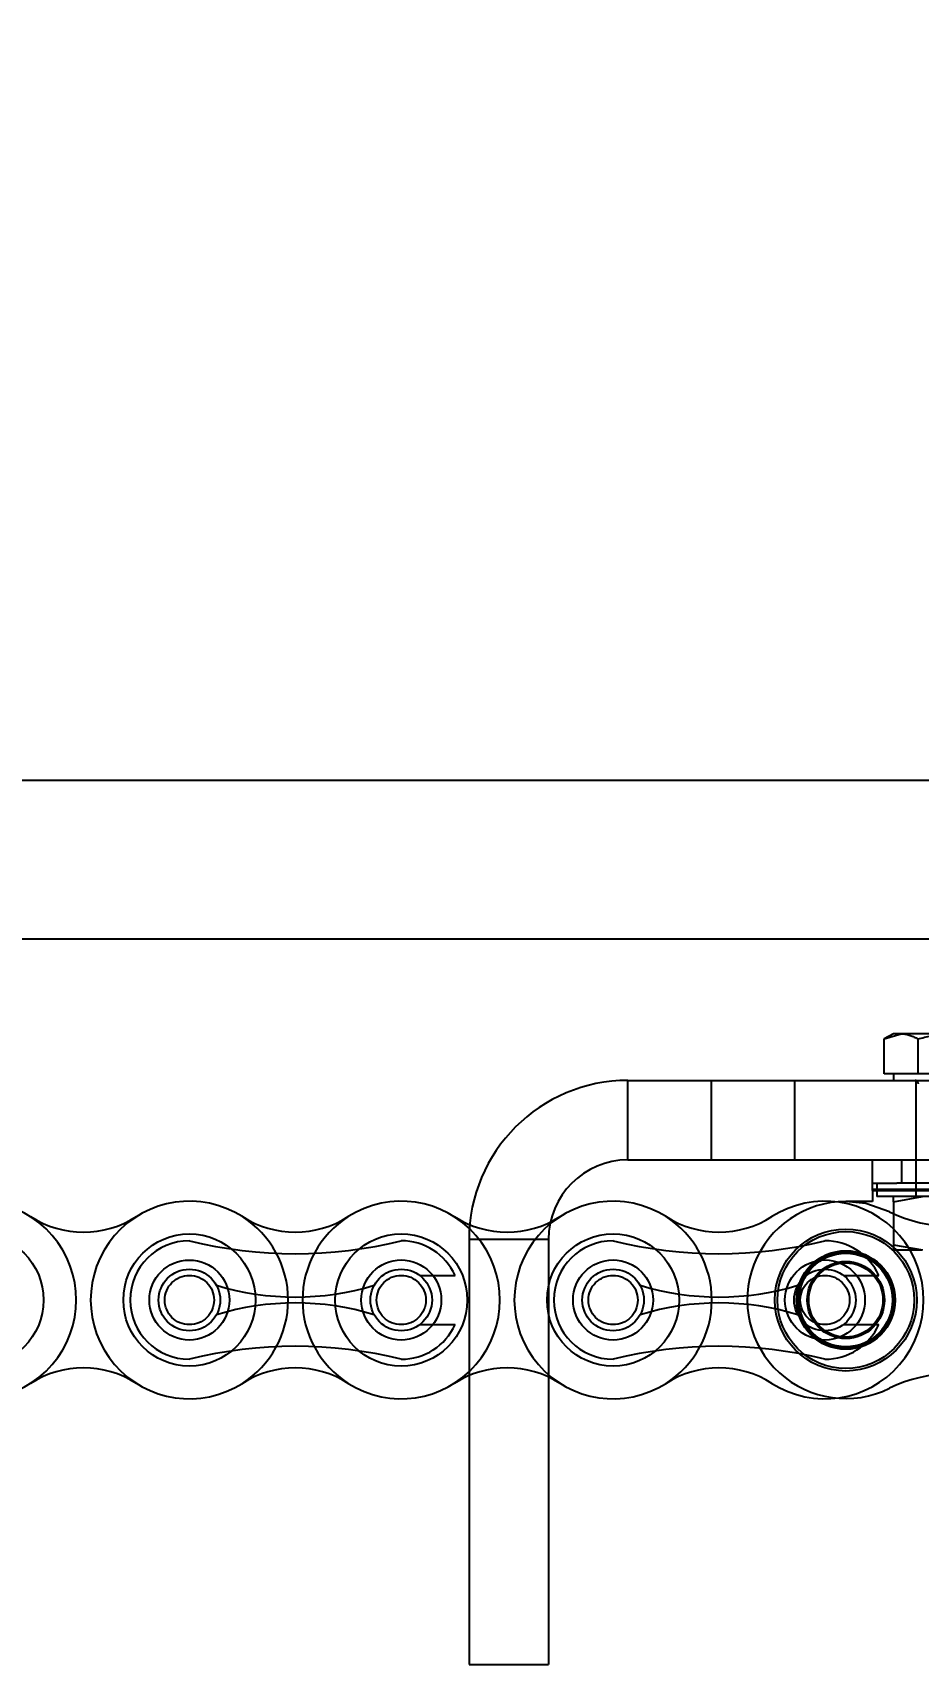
# Model space of a CAD drawing. Header units: metres. Extents: x 0 to 63075, y 0 to 44550.
# Drawn here: x 40079.1 to 40132.2, y 35213.3 to 35311.1 of the extents above; entities that cross this region are included whole.
import ezdxf

# ---------------------------------------------------------------- set-up
doc = ezdxf.new("R2010")
doc.units = ezdxf.units.M
doc.header["$LTSCALE"] = 75
doc.linetypes.add('HIDDEN2', pattern=[4.7625, 3.175, -1.5875])
for name, color, linetype in [('SDM', 7, 'Continuous'), ('SL4', 4, 'Continuous'), ('ST1', 7, 'HIDDEN2')]:
    doc.layers.add(name, color=color, linetype=linetype)
doc.styles.add('ROMANS', font='ROMANS.SHX')
doc.dimstyles.new('75___1-75', dxfattribs={"dimscale": 75, "dimtxt": 2.5, "dimasz": 2, "dimexe": 1.5, "dimexo": 1, "dimgap": 0.5, "dimtad": 1, "dimdec": 0, "dimzin": 12, "dimtxsty": 'ROMANS', "dimcen": 0, "dimclrd": 256, "dimclre": 256, "dimclrt": 3, "dimazin": 3, "dimtfac": 1, "dimtdec": 0, "dimtmove": 0, "dimatfit": 0, "dimfxl": 1, "dimlwd": -1, "dimlwe": -1, "dimarcsym": 0})

# ---------------------------------------------------------------- blocks, each defined once
blk = doc.blocks.new('*D31')
at = {"layer": 'Defpoints', "color": 0, "transparency": 16777216}
for p in [(35812.302, 35690.511), (35812.302, 35271.031), (40486.777, 35271.031)]:
    blk.add_point(p, dxfattribs=at)
at = {"layer": 'SDM', "transparency": 16777216}
for p, q in [((35812.302, 35346.031), (35812.302, 35803.011)), ((40486.777, 35346.031), (40486.777, 35803.011)), ((40336.777, 35690.511), (35962.302, 35690.511))]:
    blk.add_line(p, q, dxfattribs=at)
for points in [[(35962.302, 35715.511), (35962.302, 35665.511), (35812.302, 35690.511)], [(40336.777, 35715.511), (40336.777, 35665.511), (40486.777, 35690.511)]]:
    blk.add_solid(points, dxfattribs=at)
at = {"layer": 'SDM', "color": 3, "transparency": 16777216, "insert": (38149.54, 35821.761), "char_height": 187.5, "attachment_point": 5, "style": 'ROMANS'}
blk.add_mtext('4674', dxfattribs=at)
blk = doc.blocks.new('A$Ce03ead7b')
at = {"layer": 'SL4'}
for p, q in [((3669.713, 1725.35), (4614.715, 1725.35)), ((4619.713, 1715.825), (3669.713, 1715.825))]:
    blk.add_line(p, q, dxfattribs=at)
at = {"layer": 'ST1'}
for p, q in [((3669.713, 1720.588), (4669.713, 1720.588)), ((4669.713, 1715.825), (3669.713, 1715.825)), ((4317.836, 1709.84), (4318.846, 1710.152)), ((4318.378, 1710.152), (4317.836, 1709.84)), ((4317.836, 1707.753), (4317.836, 1709.84)), ((4318.846, 1710.152), (4318.378, 1710.152)), ((4321.878, 1710.152), (4318.846, 1710.152)), ((4319.857, 1707.753), (4319.857, 1709.84)), ((4318.846, 1707.753), (4317.836, 1707.753)), ((4318.378, 1707.753), (4318.378, 1707.353)), ((4319.857, 1707.753), (4318.846, 1707.753)), ((4321.878, 1707.753), (4319.857, 1707.753)), ((4302.468, 1702.59), (4302.468, 1707.353)), ((4302.468, 1707.353), (4307.468, 1707.353)), ((4307.468, 1702.59), (4307.468, 1707.353)), ((4307.468, 1707.353), (4312.468, 1707.353)), ((4312.468, 1707.353), (4420.188, 1707.353)), ((4312.468, 1702.59), (4312.468, 1707.353)), ((4319.728, 1707.353), (4319.728, 1702.59)), ((4302.468, 1702.59), (4307.468, 1702.59)), ((4307.468, 1702.59), (4312.468, 1702.59)), ((4312.468, 1702.59), (4420.188, 1702.59)), ((4317.128, 1701.19), (4317.128, 1702.59)), ((4318.878, 1701.19), (4318.878, 1702.59)), ((4319.728, 1702.59), (4319.728, 1701.19)), ((4317.128, 1701.19), (4318.594, 1701.19)), ((4317.128, 1700.753), (4317.128, 1701.19)), ((4317.128, 1700.84), (4326.628, 1700.84)), ((4317.128, 1700.753), (4326.628, 1700.753)), ((4317.128, 1700.753), (4317.128, 1700.095)), ((4317.378, 1701.19), (4317.378, 1700.39)), ((4325.161, 1701.19), (4318.594, 1701.19)), ((4319.728, 1701.19), (4319.728, 1700.39)), ((4317.128, 1700.095), (4315.528, 1700.095)), ((4326.378, 1700.39), (4317.378, 1700.39)), ((4318.378, 1700.077), (4320.128, 1700.39)), ((4318.378, 1700.077), (4318.378, 1697.503)), ((4297.705, 1697.827), (4292.943, 1697.827)), ((4292.943, 1697.827), (4292.943, 1672.353)), ((4297.705, 1697.827), (4297.705, 1672.353)), ((4318.378, 1697.503), (4320.128, 1697.19)), ((4318.378, 1697.19), (4320.128, 1697.19)), ((4289.982, 1695.666), (4292.105, 1695.666)), ((4315.382, 1695.666), (4317.505, 1695.666)), ((4289.982, 1692.714), (4292.105, 1692.714)), ((4315.382, 1692.714), (4317.505, 1692.714)), ((4292.943, 1672.353), (4297.705, 1672.353))]:
    blk.add_line(p, q, dxfattribs=at)
at = {"layer": 'ST1', "flags": 128}
blk.add_lwpolyline([(4318.149, 1699.481), (4316.736, 1699.97), (4315.528, 1700.095)], dxfattribs=at)
at = {"layer": 'ST1'}
for centre, radius in [((4263.475, 1694.19), 3.96), ((4276.175, 1694.19), 3.96), ((4288.875, 1694.19), 3.96), ((4301.575, 1694.19), 3.96), ((4315.528, 1694.19), 4.255), ((4315.528, 1694.19), 4.1), ((4315.528, 1694.19), 4.1), ((4315.528, 1694.19), 4.1), ((4315.528, 1694.19), 4.1), ((4315.528, 1694.19), 2.955), ((4315.528, 1694.19), 2.892), ((4315.528, 1694.19), 2.803), ((4276.175, 1694.19), 2.398), ((4276.175, 1694.19), 1.845), ((4288.875, 1694.19), 2.399), ((4288.875, 1694.19), 1.845), ((4301.575, 1694.19), 2.399), ((4301.575, 1694.19), 1.845), ((4314.275, 1694.19), 2.399), ((4314.275, 1694.19), 1.845), ((4315.528, 1694.19), 2.314), ((4315.528, 1694.19), 2.225), ((4276.175, 1694.19), 1.476), ((4288.875, 1694.19), 1.476), ((4301.575, 1694.19), 1.476), ((4314.275, 1694.19), 1.476)]:
    blk.add_circle(centre, radius, dxfattribs=at)
for centre, radius, start, end in [((4302.468, 1697.827), 9.525, 90, 180), ((4319.678, 1707.152), 0.2, 0, 90), ((4302.468, 1697.827), 4.763, 90, 180), ((4263.475, 1694.19), 5.92, 237.56669, 122.43331), ((4276.175, 1694.19), 5.92, 57.56669, 302.43331), ((4288.875, 1694.19), 5.92, 237.56669, 122.43331), ((4301.575, 1694.19), 5.92, 57.56669, 302.43331), ((4315.528, 1694.19), 5.905, 90, 296.35916), ((4314.275, 1694.19), 5.92, 237.56669, 122.43331), ((4269.825, 1704.183), 5.92, 237.56669, 302.43331), ((4282.525, 1704.183), 5.92, 237.56669, 302.43331), ((4276.175, 1694.19), 5.92, 302.43324, 57.56676), ((4288.875, 1694.19), 5.92, 122.43324, 237.56676), ((4295.225, 1704.183), 5.92, 237.56669, 302.43331), ((4307.925, 1704.183), 5.92, 237.56669, 302.43331), ((4301.575, 1694.19), 5.92, 302.43324, 57.56676), ((4321.878, 1707.005), 8.397, 243.64084, 296.35916), ((4276.175, 1694.19), 3.552, 90, 270), ((4282.525, 1723.287), 26.322, 256.04015, 283.95985), ((4288.875, 1694.19), 3.552, 24.55336, 90), ((4301.575, 1694.19), 3.552, 90, 270), ((4307.925, 1723.287), 26.322, 256.04015, 283.95985), ((4314.275, 1694.19), 3.552, 24.55336, 90), ((4282.525, 1710.542), 16.175, 252.993, 287.007), ((4307.925, 1710.542), 16.175, 252.993, 287.007), ((4282.525, 1677.838), 16.175, 72.993, 107.007), ((4307.925, 1677.838), 16.175, 72.993, 107.007), ((4288.875, 1694.19), 3.552, 270, 335.44664), ((4314.275, 1694.19), 3.552, 270, 335.44664), ((4282.525, 1665.093), 26.322, 76.04015, 103.95985), ((4307.925, 1665.093), 26.322, 76.04015, 103.95985), ((4269.825, 1684.197), 5.92, 57.56669, 122.43331), ((4282.525, 1684.197), 5.92, 57.56669, 122.43331), ((4295.225, 1684.197), 5.92, 57.56669, 122.43331), ((4307.925, 1684.197), 5.92, 57.56669, 122.43331), ((4321.878, 1681.375), 8.397, 63.64084, 116.35916)]:
    blk.add_arc(centre, radius, start, end, dxfattribs=at)
for points, knots in [([(4318.846, 1710.152), (4318.87, 1710.152), (4319.212, 1710.148), (4319.546, 1709.988), (4319.857, 1709.84)], [0, 0, 0, 0, 0.070174, 1, 1, 1, 1]), ([(4319.857, 1709.84), (4320.375, 1709.969), (4321.042, 1710.135), (4321.726, 1710.149), (4321.878, 1710.152)], [0, 0, 0, 0, 0.778131, 1, 1, 1, 1]), ([(4318.378, 1700.077), (4318.378, 1700.125), (4318.378, 1700.308), (4318.378, 1700.355), (4318.378, 1700.39)], [0, 0, 0, 0, 0.257551, 1, 1, 1, 1]), ([(4318.378, 1697.503), (4318.378, 1697.455), (4318.378, 1697.272), (4318.378, 1697.225), (4318.378, 1697.19)], [0, 0, 0, 0, 0.257551, 1, 1, 1, 1])]:
    blk.add_open_spline(points, degree=3, knots=knots, dxfattribs=at)

msp = doc.modelspace()

# ---------------------------------------------------------------- block references
at = {"layer": 'SDM'}
msp.add_blockref('A$Ce03ead7b', (35812.302, 33540.915), dxfattribs=at)

# ---------------------------------------------------------------- dimensions: what is measured, and where the dimension line sits
dim = msp.add_linear_dim(base=(35812.302, 35690.511), p1=(40486.777, 35271.031), p2=(35812.302, 35271.031), dimstyle='75___1-75', override={"dimtmove": 1}, dxfattribs=at)
dim.commit()
dim.dimension.update_dxf_attribs({"geometry": '*D31', "text_midpoint": (38149.54, 35821.761)})

doc.saveas('drawing.dxf')
